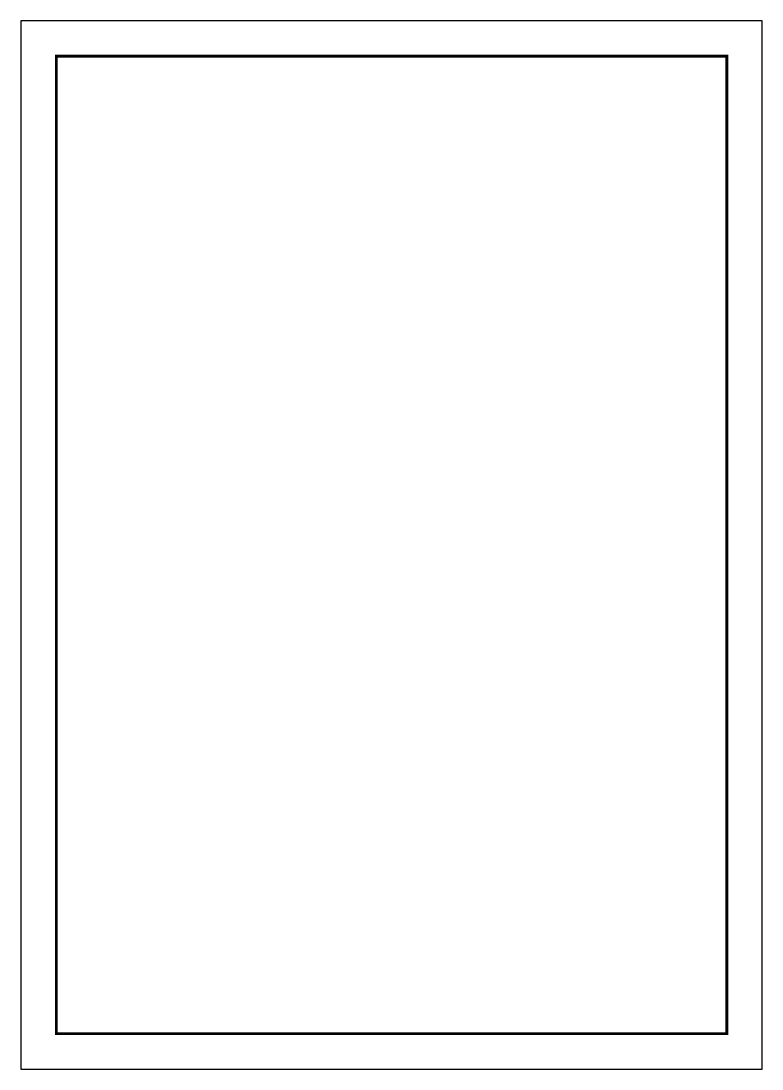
# Paper-space layout 'Layout1' of a CAD drawing. Extents: x -21 to 1029, y -21 to 1464.
import ezdxf

# ---------------------------------------------------------------- set-up
doc = ezdxf.new("R2010")
doc.units = 0
doc.header["$LTSCALE"] = 20
doc.layers.add('PAFTA', color=150, linetype='CONTINUOUS')
doc.layers.add('PLAN', color=253, linetype='CONTINUOUS', lineweight=15)

# ---------------------------------------------------------------- blocks, each defined once
blk = doc.blocks.new('j-pafta11')
at = {"layer": 'PAFTA', "color": 0, "linetype": 'Continuous'}
blk.add_lwpolyline([(0, 0), (1050, 0), (1050, 1485), (0, 1485)], close=True, dxfattribs=at)
at = {"layer": 'PAFTA', "color": 0, "linetype": 'Continuous', "const_width": 4}
blk.add_lwpolyline([(50, 50), (1000, 50), (1000, 1435), (50, 1435)], close=True, dxfattribs=at)

psp = doc.layouts.get("Layout1")

# ---------------------------------------------------------------- block references
at = {"layer": 'PLAN', "linetype": 'Continuous'}
psp.add_blockref('j-pafta11', (-21.1, -21.2), dxfattribs=at)

doc.saveas('drawing.dxf')
